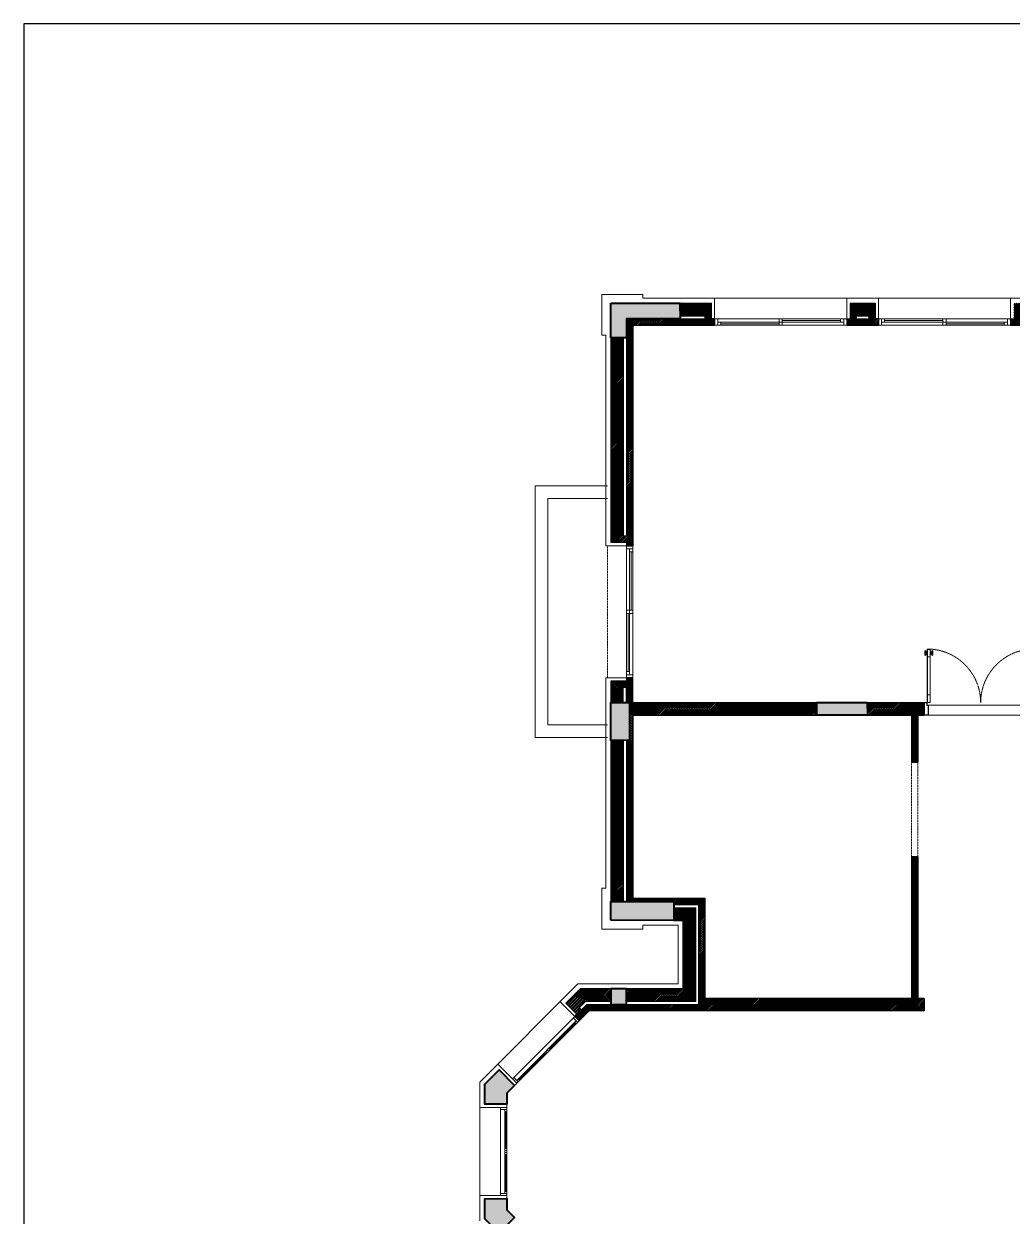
# Model space of a CAD drawing. Header units: inches. Extents: x 193287 to 241687, y 437648 to 550079.
# Drawn here: x 193287 to 208982, y 527358 to 546302 of the extents above; entities that cross this region are included whole.
import ezdxf

# ---------------------------------------------------------------- set-up
doc = ezdxf.new("R2010")
doc.units = ezdxf.units.IN
doc.header["$MEASUREMENT"] = 0
for name, pattern in [('xref grd floor$0$CENTER', [2, 1.25, -0.25, 0.25, -0.25]), ('xref grd floor$0$HIDDEN', [0.375, 0.25, -0.125]), ('xref grd floor$1$HIDDEN', [0.375, 0.25, -0.125]), ('xref grd floor$1$HIDDEN2', [0.1875, 0.125, -0.0625])]:
    doc.linetypes.add(name, pattern=pattern)
for name, color, linetype, lineweight in [('1', 1, 'Continuous', 50), ('xref grd floor$0$A-DOOR', 134, 'Continuous', 18), ('xref grd floor$0$A-FLOR-HIDN', 252, 'xref grd floor$1$HIDDEN', 0), ('xref grd floor$0$A-GLAZ', 134, 'Continuous', 18), ('xref grd floor$0$A-WALL-PRHT', 4, 'Continuous', 18), ('xref grd floor$0$A-WALL-TILE', 8, 'Continuous', 9), ('xref grd floor$0$XREF-V2-GF_COLS$0$A-COLS', 5, 'Continuous', 40), ('xref grd floor$0$XREF-V2-GF_COLS$0$A-COLS-PATT', 253, 'Continuous', 20)]:
    doc.layers.add(name, color=color, linetype=linetype, lineweight=lineweight)
doc.layers.add('xref grd floor$0$A-WALL', color=7, linetype='Continuous')
doc.layers.add('xref grd floor$0$CQ Wall hatch_CHB', color=8, linetype='Continuous')
pattern_1 = [(45, (20869.716, 76050.643), (-13.258252, 13.258252), [])]

# ---------------------------------------------------------------- blocks, each defined once
blk = doc.blocks.new('*U40')
for p, q in [((-873, 1028), (-873, 948)), ((-869, 1008), (-859, 1008)), ((-869, 1008), (-869, 968)), ((-869, 968), (-859, 968)), ((-859, 1008), (-859, 968)), ((-855, 1008), (-850, 1008)), ((-855, 1008), (-855, 968)), ((-855, 968), (-850, 968)), ((-800, 1050), (-850, 1050)), ((-850, 1050), (-800, 1050)), ((-850, 200), (-850, 1050)), ((-804, 1046), (-846, 1046)), ((-846, 204), (-846, 1046)), ((-804, 1046), (-804, 204)), ((-800, 1050), (-800, 200)), ((-795, 1008), (-800, 1008)), ((-795, 968), (-800, 968)), ((-795, 1008), (-795, 968)), ((-781, 1008), (-791, 1008)), ((-791, 1008), (-791, 968)), ((-781, 968), (-791, 968)), ((-781, 1008), (-781, 968)), ((-777, 1028), (-777, 948)), ((777, 1028), (777, 948)), ((781, 1008), (781, 968)), ((781, 1008), (791, 1008)), ((781, 968), (791, 968)), ((791, 1008), (791, 968)), ((795, 1008), (795, 968)), ((795, 1008), (800, 1008)), ((795, 968), (800, 968)), ((800, 1050), (800, 200)), ((850, 1050), (800, 1050)), ((800, 1050), (850, 1050)), ((804, 1046), (804, 204)), ((804, 1046), (846, 1046)), ((846, 204), (846, 1046)), ((850, 200), (850, 1050)), ((855, 1008), (850, 1008)), ((855, 968), (850, 968)), ((855, 1008), (855, 968)), ((869, 1008), (859, 1008)), ((859, 1008), (859, 968)), ((869, 968), (859, 968)), ((869, 1008), (869, 968)), ((873, 1028), (873, 948)), ((-804, 926), (-846, 926)), ((804, 926), (846, 926)), ((-800, 200), (-850, 200)), ((800, 200), (850, 200))]:
    blk.add_line(p, q)
at = {"color": 253, "linetype": 'xref grd floor$1$HIDDEN2'}
for p, q in [((-830, 160), (830, 160)), ((830, 0), (-830, 0))]:
    blk.add_line(p, q, dxfattribs=at)
for points in [[(-888, 1020), (-888, 956)], [(-878, 1026), (-878, 949)], [(-772, 1026), (-772, 949)], [(-762, 1020), (-762, 956)], [(762, 1020), (762, 956)], [(772, 1026), (772, 949)], [(878, 1026), (878, 949)], [(888, 1020), (888, 956)]]:
    blk.add_lwpolyline(points)
for points in [[(-873, 1028), (-873, 948, -2.191511)], [(-777, 1028), (-777, 948, 2.191511)], [(777, 1028), (777, 948, -2.191511)], [(873, 1028), (873, 948, 2.191511)]]:
    blk.add_lwpolyline(points, format="xyb")
at = {"flags": 128}
for points in [[(-846, 926), (-804, 926), (-804, 1046), (-846, 1046)], [(846, 926), (804, 926), (804, 1046), (846, 1046)], [(-846, 204), (-804, 204), (-804, 324), (-846, 324)], [(846, 204), (804, 204), (804, 324), (846, 324)]]:
    blk.add_lwpolyline(points, close=True, dxfattribs=at)
for points in [[(-900, 200), (-850, 200), (-850, 160), (-830, 160), (-830, 0), (-900, 0)], [(-896, 196), (-854, 196), (-854, 156), (-834, 156), (-834, 4), (-896, 4)], [(900, 200), (850, 200), (850, 160), (830, 160), (830, 0), (900, 0)], [(896, 196), (854, 196), (854, 156), (834, 156), (834, 4), (896, 4)]]:
    blk.add_lwpolyline(points, close=True)
for centre, start, end in [((-861, 988), 106.2602, 129.7918), ((-861, 988), 230.2082, 253.7398), ((-789, 988), 50.2082, 73.7398), ((-789, 988), 286.2602, 309.7918), ((789, 988), 106.2602, 129.7918), ((789, 988), 230.2082, 253.7398), ((861, 988), 50.2082, 73.7398), ((861, 988), 286.2602, 309.7918)]:
    blk.add_arc(centre, 41.7, start, end)
at = {"linetype": 'xref grd floor$0$CENTER', "ltscale": 0.4}
for centre, start, end in [((-853, 199), 0.0777, 86.4509), ((853, 199), 93.5491, 179.9223)]:
    blk.add_arc(centre, 853, start, end, dxfattribs=at)
blk = doc.blocks.new('xref grd floor$0$XREF-V2-GF_COLS')
at = {"layer": 'xref grd floor$0$XREF-V2-GF_COLS$0$A-COLS-PATT'}
for points in [[(251165, 502595), (252232, 502861), (252293, 502618), (251468, 502413), (251540, 502122), (251298, 502061)], [(256651, 497422), (256700, 497227), (255923, 497034), (255875, 497228)], [(253133, 495928), (252842, 495855), (252697, 496438), (252988, 496510)], [(253532, 493080), (253460, 493371), (254430, 493613), (254503, 493321)], [(254038, 492083), (253795, 492022), (253856, 491780), (254098, 491840)], [(252297, 489761), (252637, 489846), (252595, 490015), (252685, 490165), (252385, 490345), (252220, 490071)], [(253010, 487830), (253191, 488130), (253041, 488220), (252999, 488390), (252659, 488305), (252736, 487995)]]:
    blk.add_hatch(color=256, dxfattribs=at).paths.add_polyline_path(points)
at = {"layer": 'xref grd floor$0$XREF-V2-GF_COLS$0$A-COLS'}
for points in [[(251165, 502595), (252232, 502861), (252293, 502618), (251468, 502413), (251540, 502122), (251298, 502061)], [(251165, 502595), (252232, 502861), (252293, 502618), (251468, 502413), (251540, 502122), (251298, 502061)], [(256651, 497422), (256700, 497227), (255923, 497034), (255875, 497228)], [(256651, 497422), (256700, 497227), (255923, 497034), (255875, 497228)], [(253133, 495928), (252842, 495855), (252697, 496438), (252988, 496510)], [(253133, 495928), (252842, 495855), (252697, 496438), (252988, 496510)], [(253532, 493080), (253460, 493371), (254430, 493613), (254503, 493321)], [(253532, 493080), (253460, 493371), (254430, 493613), (254503, 493321)], [(253795, 492022), (253856, 491780), (254098, 491840), (254038, 492083)], [(253795, 492022), (253856, 491780), (254098, 491840), (254038, 492083)], [(252220, 490071), (252385, 490345), (252685, 490165), (252595, 490015), (252637, 489846), (252297, 489761), (252220, 490071)], [(252220, 490071), (252385, 490345), (252685, 490165), (252595, 490015), (252637, 489846), (252297, 489761), (252220, 490071)], [(252736, 487995), (252659, 488305), (252999, 488390), (253041, 488220), (253191, 488130), (253010, 487830), (252736, 487995)], [(252736, 487995), (252659, 488305), (252999, 488390), (253041, 488220), (253191, 488130), (253010, 487830), (252736, 487995)]]:
    blk.add_lwpolyline(points, close=True, dxfattribs=at)
blk = doc.blocks.new('xref grd floor$0$stonecladding')
at = {"layer": 'xref grd floor$0$A-WALL-TILE'}
for p, q in [((9180, 43451, 0), (9180, 44101, 0)), ((9180, 44101, 0), (9830, 44101, 0)), ((9830, 44041, 0), (9830, 44101, 0)), ((9830, 44041, 0), (19410, 44041, 0)), ((9180, 43451, 0), (9240, 43451, 0)), ((9240, 40108, 0), (9240, 43451, 0)), ((9240, 34666, 0), (9240, 38008, 0)), ((9180, 34016, 0), (9180, 34666, 0)), ((9240, 34666, 0), (9180, 34666, 0)), ((9830, 34016, 0), (9180, 34016, 0)), ((10390, 34081, 0), (9830, 34081, 0)), ((9830, 34016, 0), (9830, 34081, 0)), ((10390, 33146, 0), (10390, 34081, 0)), ((7240, 31586), (8800, 33146, 0)), ((10390, 33146, 0), (8800, 33146, 0)), ((7240, 29380), (7240, 31586))]:
    blk.add_line(p, q, dxfattribs=at)
blk = doc.blocks.new('mak ground floor plan')
at = {"layer": 'xref grd floor$0$CQ Wall hatch_CHB'}
h = blk.add_hatch(dxfattribs=at)
h.set_pattern_fill('ANSI31,_O', color=8, scale=150)
h.set_pattern_definition(pattern_1)
h.paths.add_polyline_path([(30540, 116761), (30540, 116761), (30540, 119661), (31790, 119661), (31840, 119661), (31840, 119761), (31790, 119761), (31790, 120011), (31290, 120011), (31290, 119811), (31690, 119811), (31690, 119761), (31290, 119761), (31290, 119761), (30440, 119761), (30440, 119461), (30440, 116311), (30390, 116311), (30390, 119461), (30190, 119461), (30190, 116209), (30440, 116209), (30440, 116159), (30540, 116159), (30540, 116209), (30540, 116561), (30540, 116561)])
h = blk.add_hatch(dxfattribs=at)
h.set_pattern_fill('ANSI31,_O', color=8, scale=150)
h.set_pattern_definition(pattern_1)
h.paths.add_polyline_path([(34390, 120011), (33990, 120011), (33990, 119761), (33940, 119761), (33940, 119661), (33990, 119661), (34390, 119661), (34440, 119661), (34440, 119761), (34390, 119761)])
h.paths.add_polyline_path([(34290, 119811), (34290, 119761), (34090, 119761), (34090, 119811)], flags=16)
h = blk.add_hatch(dxfattribs=at)
h.set_pattern_fill('ANSI31,_O', color=8, scale=150)
h.set_pattern_definition(pattern_1)
h.paths.add_polyline_path([(36990, 120011), (36590, 120011), (36590, 119761), (36540, 119761), (36540, 119661), (36590, 119661), (36990, 119661), (37040, 119661), (37040, 119761), (36990, 119761)])
h.paths.add_polyline_path([(36890, 119811), (36890, 119761), (36690, 119761), (36690, 119811)], flags=16)
h = blk.add_hatch(dxfattribs=at)
h.set_pattern_fill('ANSI31,_O', color=8, scale=150)
h.set_pattern_definition(pattern_1)
h.paths.add_polyline_path([(30190, 108867), (29806, 108866), (29724, 108784), (29689, 108820), (29786, 108916), (30190, 108916), (30190, 109116), (29703, 109116), (29477, 108890), (29653, 108714), (29618, 108678), (29689, 108607), (29724, 108643), (29848, 108766), (35165, 108766), (35165, 108966), (35065, 108966), (35065, 111216), (34965, 111216), (34965, 108966), (31690, 108966), (31690, 110556), (30540, 110556), (30540, 113466), (33465, 113467), (33465, 113666), (31540, 113666), (30540, 113666), (30540, 114009), (30540, 114059), (30440, 114059), (30440, 114009), (30190, 114009), (30190, 113666), (30390, 113666), (30390, 113909), (30440, 113909), (30440, 113666), (30490, 113666), (30490, 113066), (30440, 113066), (30440, 110506), (31190, 110506), (31190, 110456), (31590, 110456), (31590, 108866), (30440, 108867)])
h = blk.add_hatch(dxfattribs=at)
h.set_pattern_fill('ANSI31,_O', color=8, scale=150)
h.set_pattern_definition(pattern_1)
h.paths.add_polyline_path([(35165, 113666), (34265, 113666), (34265, 113466), (34965, 113466), (34965, 112716), (35065, 112716), (35065, 113466), (35165, 113466)])
h = blk.add_hatch(dxfattribs=at)
h.set_pattern_fill('ANSI31,_O', color=8, scale=150)
h.set_pattern_definition(pattern_1)
h.paths.add_polyline_path([(30390, 113066), (30190, 113066), (30190, 110506), (30390, 110506)])
h = blk.add_hatch(dxfattribs=at)
h.set_pattern_fill('ANSI31,_O', color=8, scale=150)
h.set_pattern_definition(pattern_1)
h.paths.add_polyline_path([(31540, 110406), (31190, 110406), (31190, 110206), (31340, 110206), (31340, 109116), (30440, 109116), (30440, 108916), (31540, 108916)])
at = {"layer": 'Defpoints'}
blk.add_lwpolyline([(69270, 124451), (20870, 124451), (20870, 76051), (69270, 76051)], close=True, dxfattribs=at)
blk.add_lwpolyline([(69270, 124451), (20870, 124451), (20870, 76051), (69270, 76051)], close=True, dxfattribs=at)
at = {"layer": 'xref grd floor$0$A-FLOR-HIDN', "color": 1, "linetype": 'xref grd floor$0$HIDDEN'}
for p, q in [((30140, 114059, 0), (30140, 116159, 0)), ((30140, 114059, 0), (30140, 116159, 0)), ((30140, 114059, 0), (30140, 116159, 0)), ((30540, 114059, 0), (30540, 116159, 0)), ((30540, 114059, 0), (30540, 116159, 0)), ((30540, 114059, 0), (30540, 116159, 0)), ((34965, 111216, 0), (34965, 112716, 0)), ((34965, 111216, 0), (34965, 112716, 0)), ((34965, 111216, 0), (34965, 112716, 0)), ((35065, 111216, 0), (35065, 112716, 0)), ((35065, 111216, 0), (35065, 112716, 0)), ((35065, 111216, 0), (35065, 112716, 0))]:
    blk.add_line(p, q, dxfattribs=at)
at = {"layer": 'xref grd floor$0$A-GLAZ'}
for p, q in [((31840, 119761, 0), (33940, 119761, 0)), ((31840, 119761, 0), (33940, 119761, 0)), ((31840, 119761, 0), (33940, 119761, 0)), ((31840, 119761, 0), (33940, 119761, 0)), ((31840, 119761, 0), (33940, 119761, 0)), ((31840, 119761, 0), (33940, 119761, 0)), ((31890, 119661, 0), (31890, 119761, 0)), ((31890, 119661, 0), (31890, 119761, 0)), ((31890, 119661, 0), (31890, 119761, 0)), ((31890, 119661, 0), (31890, 119761, 0)), ((31890, 119661, 0), (31890, 119761, 0)), ((31890, 119661, 0), (31890, 119761, 0)), ((32864, 119661, 0), (32864, 119761, 0)), ((32864, 119661, 0), (32864, 119761, 0)), ((32864, 119661, 0), (32864, 119761, 0)), ((32864, 119661, 0), (32864, 119761, 0)), ((32864, 119661, 0), (32864, 119761, 0)), ((32864, 119661, 0), (32864, 119761, 0)), ((32914, 119661, 0), (32914, 119761, 0)), ((32914, 119661, 0), (32914, 119761, 0)), ((32914, 119661, 0), (32914, 119761, 0)), ((32914, 119661, 0), (32914, 119761, 0)), ((32914, 119661, 0), (32914, 119761, 0)), ((32914, 119661, 0), (32914, 119761, 0)), ((33840, 119736, 0), (32914, 119736, 0)), ((33840, 119736, 0), (32914, 119736, 0)), ((33840, 119736, 0), (32914, 119736, 0)), ((33840, 119736, 0), (32914, 119736, 0)), ((33840, 119736, 0), (32914, 119736, 0)), ((33840, 119736, 0), (32914, 119736, 0)), ((33840, 119711, 0), (33840, 119761, 0)), ((33840, 119711, 0), (33840, 119761, 0)), ((33840, 119711, 0), (33840, 119761, 0)), ((33840, 119711, 0), (33840, 119761, 0)), ((33840, 119711, 0), (33840, 119761, 0)), ((33840, 119711, 0), (33840, 119761, 0)), ((33890, 119661, 0), (33890, 119761, 0)), ((33890, 119661, 0), (33890, 119761, 0)), ((33890, 119661, 0), (33890, 119761, 0)), ((33890, 119661, 0), (33890, 119761, 0)), ((33890, 119661, 0), (33890, 119761, 0)), ((33890, 119661, 0), (33890, 119761, 0)), ((36540, 119761, 0), (34440, 119761, 0)), ((36540, 119761, 0), (34440, 119761, 0)), ((36540, 119761, 0), (34440, 119761, 0)), ((36540, 119761, 0), (34440, 119761, 0)), ((36540, 119761, 0), (34440, 119761, 0)), ((36540, 119761, 0), (34440, 119761, 0)), ((34490, 119661, 0), (34490, 119761, 0)), ((34490, 119661, 0), (34490, 119761, 0)), ((34490, 119661, 0), (34490, 119761, 0)), ((34490, 119661, 0), (34490, 119761, 0)), ((34490, 119661, 0), (34490, 119761, 0)), ((34490, 119661, 0), (34490, 119761, 0)), ((34540, 119711, 0), (34540, 119761, 0)), ((34540, 119711, 0), (34540, 119761, 0)), ((34540, 119711, 0), (34540, 119761, 0)), ((34540, 119711, 0), (34540, 119761, 0)), ((34540, 119711, 0), (34540, 119761, 0)), ((34540, 119711, 0), (34540, 119761, 0)), ((34540, 119736, 0), (35466, 119736, 0)), ((34540, 119736, 0), (35466, 119736, 0)), ((34540, 119736, 0), (35466, 119736, 0)), ((34540, 119736, 0), (35466, 119736, 0)), ((34540, 119736, 0), (35466, 119736, 0)), ((34540, 119736, 0), (35466, 119736, 0)), ((35466, 119661, 0), (35466, 119761, 0)), ((35466, 119661, 0), (35466, 119761, 0)), ((35466, 119661, 0), (35466, 119761, 0)), ((35466, 119661, 0), (35466, 119761, 0)), ((35466, 119661, 0), (35466, 119761, 0)), ((35466, 119661, 0), (35466, 119761, 0)), ((35516, 119661, 0), (35516, 119761, 0)), ((35516, 119661, 0), (35516, 119761, 0)), ((35516, 119661, 0), (35516, 119761, 0)), ((35516, 119661, 0), (35516, 119761, 0)), ((35516, 119661, 0), (35516, 119761, 0)), ((35516, 119661, 0), (35516, 119761, 0)), ((36490, 119661, 0), (36490, 119761, 0)), ((36490, 119661, 0), (36490, 119761, 0)), ((36490, 119661, 0), (36490, 119761, 0)), ((36490, 119661, 0), (36490, 119761, 0)), ((36490, 119661, 0), (36490, 119761, 0)), ((36490, 119661, 0), (36490, 119761, 0)), ((31840, 119661, 0), (33940, 119661, 0)), ((31840, 119661, 0), (33940, 119661, 0)), ((31840, 119661, 0), (33940, 119661, 0)), ((31840, 119661, 0), (33940, 119661, 0)), ((31840, 119661, 0), (33940, 119661, 0)), ((31840, 119661, 0), (33940, 119661, 0)), ((31890, 119711, 0), (33890, 119711, 0)), ((31890, 119711, 0), (33890, 119711, 0)), ((31890, 119711, 0), (33890, 119711, 0)), ((31890, 119711, 0), (33890, 119711, 0)), ((31890, 119711, 0), (33890, 119711, 0)), ((31890, 119711, 0), (33890, 119711, 0)), ((31940, 119661, 0), (31940, 119711, 0)), ((31940, 119661, 0), (31940, 119711, 0)), ((31940, 119661, 0), (31940, 119711, 0)), ((31940, 119661, 0), (31940, 119711, 0)), ((31940, 119661, 0), (31940, 119711, 0)), ((31940, 119661, 0), (31940, 119711, 0)), ((31940, 119686, 0), (32864, 119686, 0)), ((31940, 119686, 0), (32864, 119686, 0)), ((31940, 119686, 0), (32864, 119686, 0)), ((31940, 119686, 0), (32864, 119686, 0)), ((31940, 119686, 0), (32864, 119686, 0)), ((31940, 119686, 0), (32864, 119686, 0)), ((36540, 119661, 0), (34440, 119661, 0)), ((36540, 119661, 0), (34440, 119661, 0)), ((36540, 119661, 0), (34440, 119661, 0)), ((36540, 119661, 0), (34440, 119661, 0)), ((36540, 119661, 0), (34440, 119661, 0)), ((36540, 119661, 0), (34440, 119661, 0)), ((36490, 119711, 0), (34490, 119711, 0)), ((36490, 119711, 0), (34490, 119711, 0)), ((36490, 119711, 0), (34490, 119711, 0)), ((36490, 119711, 0), (34490, 119711, 0)), ((36490, 119711, 0), (34490, 119711, 0)), ((36490, 119711, 0), (34490, 119711, 0)), ((36440, 119686, 0), (35516, 119686, 0)), ((36440, 119686, 0), (35516, 119686, 0)), ((36440, 119686, 0), (35516, 119686, 0)), ((36440, 119686, 0), (35516, 119686, 0)), ((36440, 119686, 0), (35516, 119686, 0)), ((36440, 119686, 0), (35516, 119686, 0)), ((36440, 119661, 0), (36440, 119711, 0)), ((36440, 119661, 0), (36440, 119711, 0)), ((36440, 119661, 0), (36440, 119711, 0)), ((36440, 119661, 0), (36440, 119711, 0)), ((36440, 119661, 0), (36440, 119711, 0)), ((36440, 119661, 0), (36440, 119711, 0)), ((30440, 114059, 0), (30440, 116159, 0)), ((30440, 114059, 0), (30440, 116159, 0)), ((30440, 114059, 0), (30440, 116159, 0)), ((30440, 114059, 0), (30440, 116159, 0)), ((30440, 114059, 0), (30440, 116159, 0)), ((30440, 114059, 0), (30440, 116159, 0)), ((30540, 114059, 0), (30540, 116159, 0)), ((30540, 114059, 0), (30540, 116159, 0)), ((30540, 114059, 0), (30540, 116159, 0)), ((30540, 114059, 0), (30540, 116159, 0)), ((30540, 114059, 0), (30540, 116159, 0)), ((30540, 114059, 0), (30540, 116159, 0)), ((30440, 116109, 0), (30540, 116109, 0)), ((30440, 116109, 0), (30540, 116109, 0)), ((30440, 116109, 0), (30540, 116109, 0)), ((30440, 116109, 0), (30540, 116109, 0)), ((30440, 116109, 0), (30540, 116109, 0)), ((30440, 116109, 0), (30540, 116109, 0)), ((30490, 114109, 0), (30490, 116109, 0)), ((30490, 114109, 0), (30490, 116109, 0)), ((30490, 114109, 0), (30490, 116109, 0)), ((30490, 114109, 0), (30490, 116109, 0)), ((30490, 114109, 0), (30490, 116109, 0)), ((30490, 114109, 0), (30490, 116109, 0)), ((30490, 116059, 0), (30540, 116059, 0)), ((30490, 116059, 0), (30540, 116059, 0)), ((30490, 116059, 0), (30540, 116059, 0)), ((30490, 116059, 0), (30540, 116059, 0)), ((30490, 116059, 0), (30540, 116059, 0)), ((30490, 116059, 0), (30540, 116059, 0)), ((30515, 116059, 0), (30515, 115133, 0)), ((30515, 116059, 0), (30515, 115133, 0)), ((30515, 116059, 0), (30515, 115133, 0)), ((30515, 116059, 0), (30515, 115133, 0)), ((30515, 116059, 0), (30515, 115133, 0)), ((30515, 116059, 0), (30515, 115133, 0)), ((30440, 115133, 0), (30540, 115133, 0)), ((30440, 115133, 0), (30540, 115133, 0)), ((30440, 115133, 0), (30540, 115133, 0)), ((30440, 115133, 0), (30540, 115133, 0)), ((30440, 115133, 0), (30540, 115133, 0)), ((30440, 115133, 0), (30540, 115133, 0)), ((30440, 115083, 0), (30540, 115083, 0)), ((30440, 115083, 0), (30540, 115083, 0)), ((30440, 115083, 0), (30540, 115083, 0)), ((30440, 115083, 0), (30540, 115083, 0)), ((30440, 115083, 0), (30540, 115083, 0)), ((30440, 115083, 0), (30540, 115083, 0)), ((30465, 114159, 0), (30465, 115083, 0)), ((30465, 114159, 0), (30465, 115083, 0)), ((30465, 114159, 0), (30465, 115083, 0)), ((30465, 114159, 0), (30465, 115083, 0)), ((30465, 114159, 0), (30465, 115083, 0)), ((30465, 114159, 0), (30465, 115083, 0)), ((30440, 114159, 0), (30490, 114159, 0)), ((30440, 114159, 0), (30490, 114159, 0)), ((30440, 114159, 0), (30490, 114159, 0)), ((30440, 114159, 0), (30490, 114159, 0)), ((30440, 114159, 0), (30490, 114159, 0)), ((30440, 114159, 0), (30490, 114159, 0)), ((30440, 114109, 0), (30540, 114109, 0)), ((30440, 114109, 0), (30540, 114109, 0)), ((30440, 114109, 0), (30540, 114109, 0)), ((30440, 114109, 0), (30540, 114109, 0)), ((30440, 114109, 0), (30540, 114109, 0)), ((30440, 114109, 0), (30540, 114109, 0)), ((29618, 108678, 0), (28628, 107688)), ((29618, 108678, 0), (28628, 107688)), ((29618, 108678, 0), (28628, 107688)), ((29689, 108607, 0), (28699, 107618)), ((29643, 108607, 0), (28699, 107664)), ((29689, 108607, 0), (28699, 107618)), ((29643, 108607, 0), (28699, 107664)), ((29689, 108607, 0), (28699, 107618)), ((29643, 108607, 0), (28699, 107664)), ((29631, 108573, 0), (29217, 108159)), ((29631, 108573, 0), (29217, 108159)), ((29631, 108573, 0), (29217, 108159)), ((29666, 108585, 0), (29595, 108655, 0)), ((29666, 108585, 0), (29595, 108655, 0)), ((29666, 108585, 0), (29595, 108655, 0)), ((29643, 108562, 0), (29620, 108585, 0)), ((29643, 108562, 0), (29620, 108585, 0)), ((29643, 108562, 0), (29620, 108585, 0)), ((29148, 108090), (28733, 107675)), ((29148, 108090), (28733, 107675)), ((29148, 108090), (28733, 107675)), ((29159, 108078), (29136, 108101)), ((29159, 108078), (29136, 108101)), ((29159, 108078), (29136, 108101)), ((29182, 108101), (29159, 108124)), ((29182, 108101), (29159, 108124)), ((29182, 108101), (29159, 108124)), ((29205, 108124), (29182, 108147)), ((29205, 108124), (29182, 108147)), ((29205, 108124), (29182, 108147)), ((29228, 108147), (29205, 108170)), ((29228, 108147), (29205, 108170)), ((29228, 108147), (29205, 108170)), ((28722, 107641), (28651, 107711)), ((28722, 107641), (28651, 107711)), ((28722, 107641), (28651, 107711)), ((28745, 107664), (28722, 107687)), ((28745, 107664), (28722, 107687)), ((28745, 107664), (28722, 107687)), ((28440, 107234), (28440, 105834)), ((28440, 107234), (28440, 105834)), ((28440, 107234), (28440, 105834)), ((28540, 107234), (28540, 105834)), ((28540, 107234), (28540, 105834)), ((28540, 107234), (28540, 105834)), ((28540, 107201), (28440, 107201)), ((28540, 107201), (28440, 107201)), ((28540, 107201), (28440, 107201)), ((28507, 107201), (28507, 105866)), ((28507, 107201), (28507, 105866)), ((28507, 107201), (28507, 105866)), ((28540, 107169), (28507, 107169)), ((28540, 107169), (28507, 107169)), ((28540, 107169), (28507, 107169)), ((28523, 107169), (28523, 106583)), ((28523, 107169), (28523, 106583)), ((28523, 107169), (28523, 106583)), ((28540, 106583), (28507, 106583)), ((28540, 106583), (28507, 106583)), ((28540, 106583), (28507, 106583)), ((28540, 106550), (28507, 106550)), ((28540, 106550), (28507, 106550)), ((28540, 106550), (28507, 106550)), ((28540, 106518), (28507, 106518)), ((28540, 106518), (28507, 106518)), ((28540, 106518), (28507, 106518)), ((28540, 106485), (28507, 106485)), ((28540, 106485), (28507, 106485)), ((28540, 106485), (28507, 106485)), ((28523, 106485), (28523, 105899)), ((28523, 106485), (28523, 105899)), ((28523, 106485), (28523, 105899)), ((28540, 105866), (28440, 105866)), ((28540, 105866), (28440, 105866)), ((28540, 105866), (28440, 105866)), ((28540, 105899), (28507, 105899)), ((28540, 105899), (28507, 105899)), ((28540, 105899), (28507, 105899))]:
    blk.add_line(p, q, dxfattribs=at)
at = {"layer": 'xref grd floor$0$A-WALL'}
for p, q in [((31290, 120011, 0), (31789, 120011, 0)), ((31290, 120011, 0), (31789, 120011, 0)), ((31290, 120011, 0), (31789, 120011, 0)), ((31790, 119761, 0), (31790, 120011, 0)), ((31790, 119761, 0), (31790, 120011, 0)), ((31790, 119761, 0), (31790, 120011, 0)), ((33990, 120011, 0), (33990, 119761, 0)), ((33990, 120011, 0), (34390, 120011, 0)), ((33990, 120011, 0), (33990, 119761, 0)), ((33990, 120011, 0), (34390, 120011, 0)), ((33990, 120011, 0), (33990, 119761, 0)), ((33990, 120011, 0), (34390, 120011, 0)), ((34390, 120011, 0), (34390, 119761, 0)), ((34390, 120011, 0), (34390, 119761, 0)), ((34390, 120011, 0), (34390, 119761, 0)), ((31840, 119761, 0), (31790, 119761, 0)), ((31840, 119761, 0), (31790, 119761, 0)), ((31840, 119761, 0), (31790, 119761, 0)), ((31840, 119761, 0), (31840, 119661, 0)), ((31840, 119761, 0), (31840, 119661, 0)), ((31840, 119761, 0), (31840, 119661, 0)), ((33940, 119761, 0), (33940, 119661, 0)), ((33940, 119761, 0), (33990, 119761, 0)), ((33940, 119761, 0), (33940, 119661, 0)), ((33940, 119761, 0), (33990, 119761, 0)), ((33940, 119761, 0), (33940, 119661, 0)), ((33940, 119761, 0), (33990, 119761, 0)), ((34440, 119761, 0), (34390, 119761, 0)), ((34440, 119761, 0), (34390, 119761, 0)), ((34440, 119761, 0), (34390, 119761, 0)), ((34440, 119761, 0), (34440, 119661, 0)), ((34440, 119761, 0), (34440, 119661, 0)), ((34440, 119761, 0), (34440, 119661, 0)), ((36540, 119761, 0), (36590, 119761, 0)), ((36540, 119761, 0), (36540, 119661, 0)), ((36540, 119761, 0), (36590, 119761, 0)), ((36540, 119761, 0), (36540, 119661, 0)), ((36540, 119761, 0), (36590, 119761, 0)), ((36540, 119761, 0), (36540, 119661, 0)), ((30540, 119661, 0), (30540, 116159, 0)), ((30540, 119661, 0), (31840, 119661, 0)), ((30540, 119661, 0), (30540, 116159, 0)), ((30540, 119661, 0), (31840, 119661, 0)), ((30540, 119661, 0), (30540, 116159, 0)), ((30540, 119661, 0), (31840, 119661, 0)), ((33940, 119661, 0), (34440, 119661, 0)), ((33940, 119661, 0), (34440, 119661, 0)), ((33940, 119661, 0), (34440, 119661, 0)), ((36540, 119661, 0), (37040, 119661, 0)), ((36540, 119661, 0), (37040, 119661, 0)), ((36540, 119661, 0), (37040, 119661, 0)), ((30190, 119461, 0), (30190, 116209, 0)), ((30190, 119461, 0), (30190, 116209, 0)), ((30190, 119461, 0), (30190, 116209, 0)), ((30440, 116209, 0), (30190, 116209, 0)), ((30440, 116209, 0), (30190, 116209, 0)), ((30440, 116209, 0), (30190, 116209, 0)), ((30440, 116209, 0), (30440, 116159, 0)), ((30440, 116209, 0), (30440, 116159, 0)), ((30440, 116209, 0), (30440, 116159, 0)), ((30440, 116159, 0), (30540, 116159, 0)), ((30440, 116159, 0), (30540, 116159, 0)), ((30440, 116159, 0), (30540, 116159, 0)), ((30540, 113666, 0), (33465, 113667, 0)), ((30540, 113666, 0), (33465, 113667, 0)), ((30540, 113666, 0), (33465, 113667, 0)), ((34265, 113666, 0), (35165, 113666, 0)), ((34265, 113666, 0), (35165, 113666, 0)), ((34265, 113666, 0), (35165, 113666, 0)), ((35165, 113666, 0), (35165, 113466, 0)), ((35165, 113666, 0), (35165, 113466, 0)), ((35165, 113666, 0), (35165, 113466, 0)), ((30540, 113466, 0), (33465, 113467, 0)), ((30540, 113466, 0), (33465, 113467, 0)), ((30540, 113466, 0), (33465, 113467, 0)), ((30540, 113466, 0), (30540, 110556, 0)), ((30540, 113466, 0), (30540, 110556, 0)), ((30540, 113466, 0), (30540, 110556, 0)), ((34265, 113466, 0), (34965, 113466, 0)), ((34265, 113466, 0), (34965, 113466, 0)), ((34265, 113466, 0), (34965, 113466, 0)), ((34965, 113466, 0), (34965, 112716, 0)), ((34965, 113466, 0), (34965, 112716, 0)), ((34965, 113466, 0), (34965, 112716, 0)), ((35065, 113466, 0), (35065, 112716, 0)), ((35065, 113466, 0), (35165, 113466, 0)), ((35065, 113466, 0), (35065, 112716, 0)), ((35065, 113466, 0), (35165, 113466, 0)), ((35065, 113466, 0), (35065, 112716, 0)), ((35065, 113466, 0), (35165, 113466, 0)), ((30190, 113066, 0), (30190, 110506, 0)), ((30190, 113066, 0), (30190, 110506, 0)), ((30190, 113066, 0), (30190, 110506, 0)), ((35065, 112716, 0), (34965, 112716, 0)), ((35065, 112716, 0), (34965, 112716, 0)), ((35065, 112716, 0), (34965, 112716, 0)), ((34965, 111216, 0), (34965, 108966, 0)), ((35065, 111216, 0), (34965, 111216, 0)), ((34965, 111216, 0), (34965, 108966, 0)), ((35065, 111216, 0), (34965, 111216, 0)), ((34965, 111216, 0), (34965, 108966, 0)), ((35065, 111216, 0), (34965, 111216, 0)), ((35065, 111216, 0), (35065, 108966, 0)), ((35065, 111216, 0), (35065, 108966, 0)), ((35065, 111216, 0), (35065, 108966, 0)), ((30540, 110556, 0), (31690, 110556, 0)), ((30540, 110556, 0), (31690, 110556, 0)), ((30540, 110556, 0), (31690, 110556, 0)), ((31690, 108966, 0), (31690, 110556, 0)), ((31690, 110556, 0), (31690, 110556, 0)), ((31690, 108966, 0), (31690, 110556, 0)), ((31690, 110556, 0), (31690, 110556, 0)), ((31690, 108966, 0), (31690, 110556, 0)), ((31690, 110556, 0), (31690, 110556, 0)), ((31190, 110206, 0), (31340, 110206, 0)), ((31190, 110206, 0), (31340, 110206, 0)), ((31190, 110206, 0), (31340, 110206, 0)), ((31340, 109116, 0), (31340, 110206, 0)), ((31340, 109116, 0), (31340, 110206, 0)), ((31340, 109116, 0), (31340, 110206, 0)), ((29476, 108890, 0), (29703, 109116, 0)), ((29476, 108890, 0), (29703, 109116, 0)), ((29476, 108890, 0), (29703, 109116, 0)), ((31340, 109116, 0), (29703, 109116, 0)), ((31340, 109116, 0), (29703, 109116, 0)), ((31340, 109116, 0), (29703, 109116, 0)), ((34965, 108966, 0), (31690, 108966, 0)), ((34965, 108966, 0), (31690, 108966, 0)), ((34965, 108966, 0), (31690, 108966, 0)), ((35165, 108966, 0), (35065, 108966, 0)), ((35165, 108966, 0), (35065, 108966, 0)), ((35165, 108966, 0), (35065, 108966, 0)), ((35165, 108966, 0), (35165, 108766, 0)), ((35165, 108966, 0), (35165, 108766, 0)), ((35165, 108966, 0), (35165, 108766, 0)), ((29653, 108714, 0), (29476, 108890, 0)), ((29653, 108714, 0), (29476, 108890, 0)), ((29653, 108714, 0), (29476, 108890, 0)), ((29689, 108607, 0), (29847, 108766, 0)), ((29689, 108607, 0), (29847, 108766, 0)), ((29689, 108607, 0), (29847, 108766, 0)), ((35165, 108766, 0), (29847, 108766, 0)), ((35165, 108766, 0), (29847, 108766, 0)), ((35165, 108766, 0), (29847, 108766, 0)), ((29618, 108678, 0), (29653, 108714, 0)), ((29618, 108678, 0), (29653, 108714, 0)), ((29618, 108678, 0), (29653, 108714, 0)), ((29689, 108607, 0), (29618, 108678, 0)), ((29689, 108607, 0), (29618, 108678, 0)), ((29689, 108607, 0), (29618, 108678, 0))]:
    blk.add_line(p, q, dxfattribs=at)
at = {"layer": 'xref grd floor$0$A-WALL', "color": 1}
for p, q in [((31290, 119811, 0), (31689, 119811, 0)), ((31290, 119811, 0), (31689, 119811, 0)), ((31290, 119811, 0), (31689, 119811, 0)), ((31290, 119761, 0), (31689, 119761, 0)), ((31290, 119761, 0), (31689, 119761, 0)), ((31290, 119761, 0), (31689, 119761, 0)), ((31690, 119761, 0), (31690, 119811, 0)), ((31690, 119761, 0), (31690, 119811, 0)), ((31690, 119761, 0), (31690, 119811, 0)), ((34090, 119811, 0), (34090, 119761, 0)), ((34090, 119811, 0), (34290, 119811, 0)), ((34090, 119811, 0), (34090, 119761, 0)), ((34090, 119811, 0), (34290, 119811, 0)), ((34090, 119811, 0), (34090, 119761, 0)), ((34090, 119811, 0), (34290, 119811, 0)), ((34090, 119761, 0), (34290, 119761, 0)), ((34090, 119761, 0), (34290, 119761, 0)), ((34090, 119761, 0), (34290, 119761, 0)), ((34290, 119811, 0), (34290, 119761, 0)), ((34290, 119811, 0), (34290, 119761, 0)), ((34290, 119811, 0), (34290, 119761, 0)), ((30390, 119461, 0), (30390, 116311, 0)), ((30390, 119461, 0), (30390, 116311, 0)), ((30390, 119461, 0), (30390, 116311, 0)), ((30440, 119461, 0), (30440, 116311, 0)), ((30440, 119461, 0), (30440, 116311, 0)), ((30440, 119461, 0), (30440, 116311, 0)), ((30440, 116311, 0), (30390, 116311, 0)), ((30440, 116311, 0), (30390, 116311, 0)), ((30440, 116311, 0), (30390, 116311, 0)), ((30390, 113666, 0), (30390, 113909, 0)), ((30390, 113909, 0), (30440, 113909, 0)), ((30390, 113666, 0), (30390, 113909, 0)), ((30390, 113909, 0), (30440, 113909, 0)), ((30390, 113666, 0), (30390, 113909, 0)), ((30390, 113909, 0), (30440, 113909, 0)), ((30440, 113666, 0), (30440, 113909, 0)), ((30440, 113666, 0), (30440, 113909, 0)), ((30440, 113666, 0), (30440, 113909, 0)), ((30390, 113066, 0), (30390, 110506, 0)), ((30390, 113066, 0), (30390, 110506, 0)), ((30390, 113066, 0), (30390, 110506, 0)), ((30440, 113066, 0), (30440, 110506, 0)), ((30440, 113066, 0), (30440, 110506, 0)), ((30440, 113066, 0), (30440, 110506, 0)), ((31190, 110456, 0), (31590, 110456, 0)), ((31190, 110456, 0), (31590, 110456, 0)), ((31190, 110456, 0), (31590, 110456, 0)), ((31590, 108866, 0), (31590, 110456, 0)), ((31590, 108866, 0), (31590, 110456, 0)), ((31590, 108866, 0), (31590, 110456, 0)), ((31190, 110406, 0), (31540, 110406, 0)), ((31190, 110406, 0), (31540, 110406, 0)), ((31190, 110406, 0), (31540, 110406, 0)), ((31540, 108916, 0), (31540, 110406, 0)), ((31540, 108916, 0), (31540, 110406, 0)), ((31540, 108916, 0), (31540, 110406, 0)), ((29689, 108820, 0), (29785, 108916, 0)), ((29689, 108820, 0), (29785, 108916, 0)), ((29689, 108820, 0), (29785, 108916, 0)), ((29724, 108784, 0), (29689, 108820, 0)), ((29724, 108784, 0), (29689, 108820, 0)), ((29724, 108784, 0), (29689, 108820, 0)), ((29724, 108784, 0), (29806, 108866, 0)), ((29724, 108784, 0), (29806, 108866, 0)), ((29724, 108784, 0), (29806, 108866, 0)), ((30190, 108916, 0), (29785, 108916, 0)), ((30190, 108916, 0), (29785, 108916, 0)), ((30190, 108916, 0), (29785, 108916, 0)), ((30190, 108866, 0), (29806, 108866, 0)), ((30190, 108866, 0), (29806, 108866, 0)), ((30190, 108866, 0), (29806, 108866, 0)), ((31540, 108916, 0), (30440, 108916, 0)), ((31540, 108916, 0), (30440, 108916, 0)), ((31540, 108916, 0), (30440, 108916, 0)), ((31590, 108866, 0), (30440, 108867, 0)), ((31590, 108866, 0), (30440, 108867, 0)), ((31590, 108866, 0), (30440, 108867, 0))]:
    blk.add_line(p, q, dxfattribs=at)
at = {"layer": 'xref grd floor$0$A-WALL', "elevation": 0}
blk.add_lwpolyline([(30540, 113666), (30540, 114059), (30440, 114059), (30440, 114009), (30190, 114009), (30190, 113666)], dxfattribs=at)
blk.add_lwpolyline([(30540, 113666), (30540, 114059), (30440, 114059), (30440, 114009), (30190, 114009), (30190, 113666)], dxfattribs=at)
blk.add_lwpolyline([(30540, 113666), (30540, 114059), (30440, 114059), (30440, 114009), (30190, 114009), (30190, 113666)], dxfattribs=at)
at = {"layer": 'xref grd floor$0$A-WALL-PRHT', "elevation": 0}
for points in [[(30140, 117111), (28990, 117111), (28990, 113111), (30140, 113111)], [(30140, 117111), (28990, 117111), (28990, 113111), (30140, 113111)], [(30140, 117111), (28990, 117111), (28990, 113111), (30140, 113111)], [(30140, 116911), (29190, 116911), (29190, 113311), (30140, 113311)], [(30140, 116911), (29190, 116911), (29190, 113311), (30140, 113311)], [(30140, 116911), (29190, 116911), (29190, 113311), (30140, 113311)]]:
    blk.add_lwpolyline(points, dxfattribs=at)
at = {"layer": 'xref grd floor$0$A-WALL-TILE'}
for p, q in [((31840, 119761, 0), (31840, 120091, 0)), ((31840, 119761, 0), (31840, 120091, 0)), ((31840, 119761, 0), (31840, 120091, 0)), ((33940, 119761, 0), (33940, 120091, 0)), ((33940, 119761, 0), (33940, 120091, 0)), ((33940, 119761, 0), (33940, 120091, 0)), ((34440, 119761, 0), (34440, 120091, 0)), ((34440, 119761, 0), (34440, 120091, 0)), ((34440, 119761, 0), (34440, 120091, 0)), ((36540, 119761, 0), (36540, 120091, 0)), ((36540, 119761, 0), (36540, 120091, 0)), ((36540, 119761, 0), (36540, 120091, 0)), ((30440, 116159, 0), (30110, 116159, 0)), ((30440, 116159, 0), (30110, 116159, 0)), ((30440, 116159, 0), (30110, 116159, 0)), ((30440, 114059, 0), (30110, 114059, 0)), ((30440, 114059, 0), (30110, 114059, 0)), ((30440, 114059, 0), (30110, 114059, 0)), ((28110, 107637), (29669, 109196, 0)), ((28110, 107637), (29669, 109196, 0)), ((28110, 107637), (29669, 109196, 0)), ((29618, 108678), (29385, 108912)), ((29618, 108678), (29385, 108912)), ((29618, 108678), (29385, 108912)), ((28628, 107688), (28395, 107922)), ((28628, 107688), (28395, 107922)), ((28699, 107618), (28395, 107922)), ((28110, 105431), (28110, 107637)), ((28110, 105431), (28110, 107637)), ((28110, 105431), (28110, 107637)), ((28663, 107582, 0), (28699, 107618)), ((28540, 107234), (28110, 107234)), ((28540, 107234), (28110, 107234)), ((28540, 107234), (28110, 107234)), ((28540, 107284, 0), (28540, 107234)), ((28540, 105834), (28110, 105834)), ((28540, 105834), (28110, 105834)), ((28540, 105834), (28110, 105834)), ((28540, 105834), (28540, 105784, 0))]:
    blk.add_line(p, q, dxfattribs=at)
at = {"layer": 'xref grd floor$0$CQ Wall hatch_CHB', "color": 8, "elevation": 0}
blk.add_lwpolyline([(30190, 108916), (29786, 108916), (29689, 108820), (29724, 108784), (29806, 108866), (30190, 108867)], close=True, dxfattribs=at)
at = {"rotation": 346.0285767170143}
blk.add_blockref('xref grd floor$0$XREF-V2-GF_COLS', (-334890, -307074, 0), dxfattribs=at)
blk.add_blockref('xref grd floor$0$XREF-V2-GF_COLS', (-334890, -307074, 0), dxfattribs=at)
blk.add_blockref('xref grd floor$0$XREF-V2-GF_COLS', (-334890, -307074, 0), dxfattribs=at)
at = {"layer": 'xref grd floor$0$A-DOOR', "xscale": -1, "rotation": 359.9999999999999}
blk.add_blockref('*U40', (36065, 113466, 0), dxfattribs=at)
blk.add_blockref('*U40', (36065, 113466, 0), dxfattribs=at)
blk.add_blockref('*U40', (36065, 113466, 0), dxfattribs=at)
at = {"layer": 'xref grd floor$0$A-WALL'}
blk.add_blockref('xref grd floor$0$stonecladding', (20870, 76051), dxfattribs=at)
blk.add_blockref('xref grd floor$0$stonecladding', (20870, 76051), dxfattribs=at)
blk.add_blockref('xref grd floor$0$stonecladding', (20870, 76051), dxfattribs=at)

msp = doc.modelspace()

# ---------------------------------------------------------------- block references
at = {"layer": '1'}
msp.add_blockref('mak ground floor plan', (172417.06, 421851.688), dxfattribs=at)

doc.saveas('drawing.dxf')
